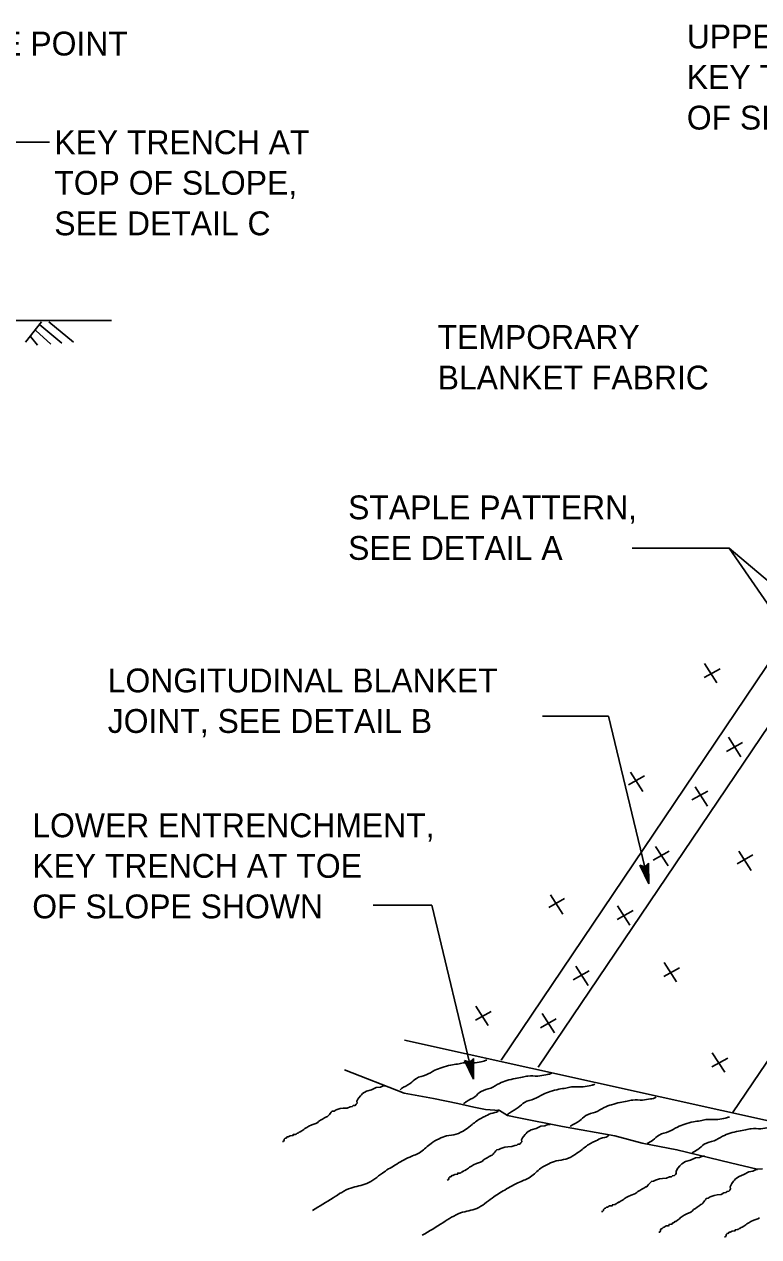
# Model space of a CAD drawing. Extents: x -894 to 866, y -472 to 714.
# Drawn here: x -178.5 to 37.1, y -153.5 to 202.3 of the extents above; entities that cross this region are included whole.
import ezdxf

# ---------------------------------------------------------------- set-up
doc = ezdxf.new("R2010")
doc.units = 0
for name, color, linetype in [('df_MISC', 7, 'Continuous'), ('rd_PROFILE-OG', 7, 'Continuous'), ('temp_CONSTRUCTION', 7, 'Continuous'), ('temp_CONSTRUCTION-anno', 7, 'Continuous')]:
    doc.layers.add(name, color=color, linetype=linetype)

msp = doc.modelspace()

# ---------------------------------------------------------------- linework, layer by layer
at = {"layer": 'df_MISC'}
for p, q in [((21.16, 14.71), (24.79, 9)), ((25.72, 13.16), (21.05, 10.56)), ((28.16, -6.95), (31.79, -12.65)), ((32.3, -8.5), (27.64, -11.1)), ((-0.6, -17.16), (3.03, -22.87)), ((3.55, -18.29), (-1.12, -20.89)), ((22.08, -22.74), (17.42, -25.34)), ((18.43, -21.44), (22.06, -27.14)), ((6.81, -38.95), (10.44, -44.66)), ((10.75, -40.38), (6.09, -42.97)), ((35.36, -41.47), (30.7, -44.07)), ((31.21, -40.35), (34.84, -46.05)), ((-24.05, -53.14), (-20.42, -58.85)), ((-19.91, -54.27), (-24.57, -56.87)), ((-4.35, -56.37), (-0.72, -62.08)), ((0.17, -57.79), (-4.5, -60.39)), ((-16.65, -74.07), (-13.02, -79.78)), ((13.85, -74.59), (9.18, -77.19)), ((9.28, -73.04), (12.91, -78.74)), ((-12.7, -75.5), (-17.37, -78.09)), ((-41.42, -87.39), (-46.09, -89.98)), ((-45.99, -85.83), (-42.36, -91.54)), ((-26.5, -88.03), (-22.87, -93.73)), ((-22.35, -89.58), (-27.02, -92.18)), ((23.44, -99.55), (27.07, -105.25)), ((28, -101.1), (23.34, -103.7))]:
    msp.add_line(p, q, dxfattribs=at)
at = {"layer": 'rd_PROFILE-OG'}
for p, q in [((-173.43, 114.97), (-178.13, 108.99)), ((-173.9, 114.07), (-167.45, 108.77)), ((-171.24, 114.94), (-164.03, 109.01)), ((-176.63, 110.7), (-174.57, 108.17)), ((-175.07, 112.42), (-170.67, 108.41))]:
    msp.add_line(p, q, dxfattribs=at)
msp.add_lwpolyline([(-257.7, 115.33), (-215.54, 115.24), (-215.63, 97.17), (-197.11, 97.18), (-197.03, 115.38), (-152.88, 115.38)], dxfattribs=at)
at = {"layer": 'temp_CONSTRUCTION'}
for p, q in [((-38.57, -101.73), (120.47, 134.21)), ((-27.62, -103.76), (131, 131.5)), ((29.34, -117.17), (189.06, 118.76)), ((184.09, -151.54), (-66.93, -95.79))]:
    msp.add_line(p, q, dxfattribs=at)
for points in [[(-84.47, -104.52), (-67.02, -111.35), (-58.4, -112.98), (-51.24, -114.43), (-46.52, -115.52), (-43.08, -116.15), (-38.99, -116.51), (-36.64, -117.96), (-33.37, -118.6), (-20.5, -121.22), (-5.17, -123.94), (2.81, -126.02), (13.06, -128.01), (28.74, -131.81), (36.63, -133.72), (38.18, -133.63)], [(-72.51, -109.22), (-73.11, -109.27), (-73.98, -109.63), (-75.17, -109.72), (-76.62, -110.42), (-78.08, -110.83), (-79.23, -111.52), (-79.5, -111.84), (-79.78, -112.16), (-80.33, -112.8), (-80.61, -113.12), (-80.86, -113.74), (-80.82, -114.33), (-81.09, -114.65), (-81.37, -114.97), (-81.96, -115.02), (-82.24, -115.34), (-82.83, -115.38), (-83.71, -115.75), (-84.9, -115.84), (-85.79, -115.9), (-86.96, -116.29), (-87.53, -116.63), (-88.13, -116.67), (-88.4, -116.99), (-88.68, -117.31), (-88.95, -117.64), (-89.23, -117.95), (-89.5, -118.28), (-89.8, -118.3), (-90.38, -118.64), (-90.95, -118.98), (-91.52, -119.33), (-92.1, -119.67), (-92.37, -119.99), (-92.95, -120.33), (-94.11, -120.72), (-94.98, -121.08), (-95.56, -121.42), (-96.13, -121.77), (-96.41, -122.08), (-96.98, -122.43), (-97.55, -122.77), (-97.85, -122.79), (-98.13, -123.11), (-98.43, -123.13), (-98.7, -123.45), (-99, -123.48), (-99.59, -123.52), (-99.57, -123.82), (-99.87, -123.84), (-100.47, -123.88), (-101.04, -124.23), (-101.34, -124.25), (-101.61, -124.57), (-101.91, -124.59), (-102.19, -124.91), (-102.16, -125.21), (-102.16, -125.21), (-102.44, -125.53), (-102.74, -125.55)], [(-24.19, -120.56), (-24.79, -120.61), (-25.66, -120.97), (-26.85, -121.06), (-28.29, -121.77), (-29.76, -122.18), (-30.91, -122.86), (-31.18, -123.18), (-31.46, -123.5), (-32.01, -124.14), (-32.28, -124.46), (-32.54, -125.08), (-32.49, -125.68), (-32.77, -126), (-33.05, -126.32), (-33.64, -126.36), (-33.92, -126.68), (-34.51, -126.73), (-35.38, -127.09), (-36.57, -127.18), (-37.47, -127.24), (-38.64, -127.63), (-39.21, -127.97), (-39.81, -128.02), (-40.08, -128.34), (-40.36, -128.66), (-40.63, -128.98), (-40.91, -129.3), (-41.18, -129.62), (-41.48, -129.64), (-42.05, -129.98), (-42.63, -130.32), (-43.2, -130.67), (-43.77, -131.01), (-44.05, -131.33), (-44.62, -131.67), (-45.79, -132.06), (-46.66, -132.42), (-47.24, -132.77), (-47.81, -133.11), (-48.09, -133.43), (-48.66, -133.77), (-49.23, -134.11), (-49.53, -134.14), (-49.81, -134.46), (-50.1, -134.48), (-50.38, -134.8), (-50.68, -134.82), (-51.27, -134.86), (-51.25, -135.16), (-51.55, -135.18), (-52.14, -135.23), (-52.72, -135.57), (-53.02, -135.59), (-53.29, -135.91), (-53.59, -135.93), (-53.86, -136.25), (-53.84, -136.55), (-53.84, -136.55), (-54.12, -136.87), (-54.41, -136.9)], [(21.18, -129.82), (20.59, -129.87), (19.72, -130.23), (18.53, -130.32), (17.08, -131.03), (15.61, -131.43), (14.47, -132.12), (14.19, -132.44), (13.92, -132.76), (13.37, -133.4), (13.09, -133.72), (12.84, -134.34), (12.88, -134.93), (12.6, -135.25), (12.33, -135.57), (11.73, -135.62), (11.46, -135.94), (10.86, -135.98), (9.99, -136.35), (8.8, -136.44), (7.91, -136.5), (6.74, -136.89), (6.16, -137.23), (5.57, -137.28), (5.29, -137.6), (5.02, -137.92), (4.74, -138.24), (4.47, -138.56), (4.19, -138.88), (3.89, -138.9), (3.32, -139.24), (2.75, -139.58), (2.17, -139.93), (1.6, -140.27), (1.32, -140.59), (0.75, -140.93), (-0.42, -141.32), (-1.29, -141.68), (-1.86, -142.02), (-2.44, -142.37), (-2.71, -142.69), (-3.28, -143.03), (-3.86, -143.37), (-4.16, -143.39), (-4.43, -143.71), (-4.73, -143.74), (-5, -144.06), (-5.3, -144.08), (-5.9, -144.12), (-5.88, -144.42), (-6.17, -144.44), (-6.77, -144.49), (-7.34, -144.83), (-7.64, -144.85), (-7.92, -145.17), (-8.21, -145.19), (-8.49, -145.51), (-8.47, -145.81), (-8.47, -145.81), (-8.74, -146.13), (-9.04, -146.15)], [(36.74, -133.81), (36.15, -133.89), (35.3, -134.31), (34.12, -134.49), (32.73, -135.29), (31.29, -135.8), (30.2, -136.56), (29.94, -136.9), (29.69, -137.24), (29.19, -137.91), (28.93, -138.25), (28.72, -138.89), (28.81, -139.48), (28.55, -139.82), (28.3, -140.16), (27.71, -140.24), (27.46, -140.58), (26.87, -140.66), (26.02, -141.09), (24.84, -141.26), (23.95, -141.39), (22.82, -141.85), (22.27, -142.23), (21.68, -142.32), (21.42, -142.66), (21.17, -143), (20.92, -143.33), (20.66, -143.67), (20.41, -144.01), (20.12, -144.05), (19.57, -144.43), (19.02, -144.82), (18.47, -145.2), (17.92, -145.58), (17.67, -145.92), (17.12, -146.3), (15.98, -146.76), (15.14, -147.19), (14.59, -147.57), (14.04, -147.95), (13.79, -148.29), (13.24, -148.67), (12.69, -149.05), (12.4, -149.09), (12.14, -149.43), (11.85, -149.47), (11.59, -149.81), (11.3, -149.86), (10.71, -149.94), (10.75, -150.24), (10.45, -150.28), (9.86, -150.36), (9.32, -150.74), (9.02, -150.79), (8.77, -151.13), (8.47, -151.17), (8.22, -151.51), (8.26, -151.8), (8.26, -151.8), (8.01, -152.14), (7.71, -152.18)], [(37.34, -147.96), (36.77, -148.31), (35.6, -148.69), (34.73, -149.06), (34.16, -149.4), (33.58, -149.74), (33.31, -150.06), (32.73, -150.4), (32.16, -150.75), (31.86, -150.77), (31.59, -151.09), (31.29, -151.11), (31.01, -151.43), (30.72, -151.45), (30.12, -151.5), (30.14, -151.8), (29.84, -151.82), (29.25, -151.86), (28.68, -152.2), (28.38, -152.23), (28.1, -152.55), (27.8, -152.57), (27.53, -152.89), (27.55, -153.19), (27.55, -153.19), (27.28, -153.51), (26.98, -153.53)]]:
    msp.add_lwpolyline(points, dxfattribs=at)
for points in [[(-68.2, -110.41), (-67.77, -110.06), (-65.25, -108.55), (-63.41, -107.04), (-60.55, -106.03), (-58.03, -104.68), (-55.85, -103.84), (-53.33, -103.17), (-51.31, -102.83), (-49.63, -102.5), (-46.78, -102.5), (-44.42, -102.16), (-43.58, -101.99), (-42.74, -101.66)], [(-49.51, -114.51), (-48.79, -113.93), (-46.27, -112.42), (-44.42, -110.9), (-41.57, -109.89), (-39.05, -108.55), (-36.86, -107.71), (-34.34, -107.04), (-32.33, -106.7), (-30.65, -106.36), (-27.79, -106.36), (-25.44, -106.03), (-24.6, -105.86), (-23.76, -105.52)], [(-36.8, -117.75), (-36.02, -117.12), (-33.5, -115.61), (-31.66, -114.1), (-28.8, -113.09), (-26.28, -111.74), (-24.1, -110.9), (-21.58, -110.23), (-19.56, -109.89), (-17.88, -109.56), (-15.03, -109.56), (-12.67, -109.22), (-11.83, -109.05), (-10.99, -108.72)], [(-18.28, -121.16), (-18.05, -120.99), (-15.53, -119.48), (-13.68, -117.96), (-10.83, -116.95), (-8.31, -115.61), (-6.12, -114.77), (-3.6, -114.1), (-1.59, -113.76), (0.09, -113.42), (2.95, -113.42), (5.3, -113.09), (6.14, -112.92), (6.98, -112.58)], [(-93.89, -145.79), (-87.84, -142.09), (-82.63, -139.23), (-77.93, -137.89), (-73.39, -134.86), (-69.7, -132.51), (-65.33, -130.15), (-62.14, -128.64), (-59.11, -126.12), (-56.76, -124.77), (-54.58, -123.93), (-51.72, -123.43), (-49.03, -122.09), (-47.02, -120.57), (-44.33, -118.72), (-42.99, -118.05), (-40.97, -117.21), (-39.29, -116.37), (-39.29, -116.2)], [(4.34, -126.15), (5.97, -125.19), (7.82, -123.68), (10.68, -122.67), (13.2, -121.32), (15.38, -120.48), (17.9, -119.81), (19.91, -119.48), (21.59, -119.14), (24.45, -119.14), (26.8, -118.8), (27.64, -118.63), (28.48, -118.3)], [(17.53, -128.88), (19.24, -127.88), (21.09, -126.37), (23.95, -125.36), (26.47, -124.01), (28.65, -123.17), (31.17, -122.5), (33.19, -122.16), (34.87, -121.83), (37.72, -121.83), (40.07, -121.49), (40.91, -121.32), (41.75, -120.99)], [(-61.66, -153.1), (-55.61, -149.4), (-50.41, -146.54), (-45.7, -145.2), (-41.17, -142.17), (-37.47, -139.82), (-33.1, -137.47), (-29.91, -135.96), (-26.89, -133.43), (-24.54, -132.09), (-22.35, -131.25), (-19.5, -130.74), (-16.81, -129.4), (-14.79, -127.89), (-12.11, -126.04), (-10.76, -125.37), (-8.75, -124.53), (-7.07, -123.68), (-7.07, -123.52)]]:
    msp.add_spline(points, degree=3, dxfattribs=at)
at = {"layer": 'temp_CONSTRUCTION-anno'}
for p, q in [((-0.12, 48.6), (28.42, 48.6)), ((86.67, -36.1), (28.42, 48.6)), ((143.85, -49.37), (28.42, 48.6)), ((-26.39, -0.77), (-7.01, -0.77)), ((4.78, -49.92), (-7.01, -0.77)), ((4.78, -49.92), (2.18, -44.47)), ((2.18, -44.47), (2.18, -44.47)), ((2.18, -44.47), (3.63, -44.94)), ((4.47, -48.59), (2.57, -44.61)), ((4.17, -47.27), (2.94, -44.7)), ((3.87, -45.95), (3.34, -44.85)), ((3.63, -44.94), (4.74, -43.87)), ((3.86, -44.71), (3.87, -45.95)), ((4.15, -44.46), (4.17, -47.27)), ((4.44, -44.16), (4.48, -48.6)), ((4.74, -43.87), (4.74, -43.87)), ((4.74, -43.87), (4.78, -49.92)), ((4.78, -49.92), (4.78, -49.92)), ((-76.09, -56.18), (-58.91, -56.18)), ((-46.64, -107.31), (-58.91, -56.18)), ((-46.64, -107.31), (-49.24, -101.85)), ((-49.24, -101.85), (-49.24, -101.85)), ((-49.24, -101.85), (-47.79, -102.33)), ((-46.95, -105.98), (-48.85, -102)), ((-47.25, -104.66), (-48.48, -102.09)), ((-47.55, -103.34), (-48.08, -102.24)), ((-47.79, -102.33), (-46.68, -101.26)), ((-47.56, -102.1), (-47.55, -103.34)), ((-47.27, -101.85), (-47.25, -104.66)), ((-46.98, -101.55), (-46.94, -105.99)), ((-46.68, -101.26), (-46.68, -101.26)), ((-46.68, -101.26), (-46.64, -107.31)), ((-46.64, -107.31), (-46.64, -107.31))]:
    msp.add_line(p, q, dxfattribs=at)
msp.add_lwpolyline([(-171.07, 167.72), (-188.37, 167.72), (-206.31, 115.38)], dxfattribs=at)

# ---------------------------------------------------------------- texts
for s, p in [('HINGE POINT', (-208.94, 193.15)), ('UPPER ENTRENCHMENT,', (15.96, 195.22)), ('KEY TRENCH AT TOP', (15.96, 183.32)), ('OF SLOPE SHOWN', (15.96, 171.42)), ('KEY TRENCH AT', (-169.67, 164.19)), ('TOP OF SLOPE,', (-169.67, 152.29)), ('SEE DETAIL C', (-169.67, 140.39)), ('TEMPORARY ', (-57.16, 107.03)), ('BLANKET FABRIC', (-57.16, 95.13)), ('STAPLE PATTERN,', (-83.44, 57.03)), ('SEE DETAIL A', (-83.44, 45.13)), ('LONGITUDINAL BLANKET', (-153.99, 6.24)), ('JOINT, SEE DETAIL B', (-153.99, -5.66)), ('LOWER ENTRENCHMENT,', (-176.13, -36.28)), ('KEY TRENCH AT TOE', (-176.13, -48.18)), ('OF SLOPE SHOWN', (-176.13, -60.08))]:
    msp.add_text(s, height=7, dxfattribs=at).set_placement(p)

doc.saveas('drawing.dxf')
